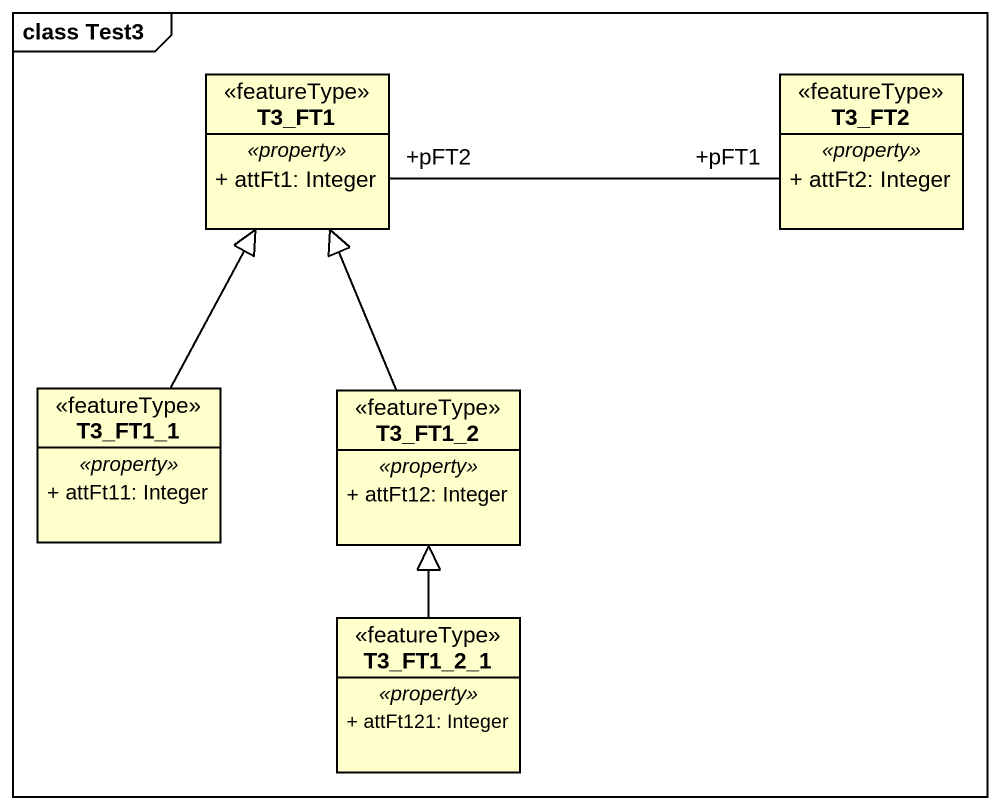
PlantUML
@startuml
mainframe class Test3
hide circle
hide empty members
skinparam classAttributeIconSize 0
class T3_FT1 <<featureType>> {
  .. <<property>> ..
  + attFt1: Integer
}
class T3_FT2 <<featureType>> {
  .. <<property>> ..
  + attFt2: Integer
}
class T3_FT1_1 <<featureType>> {
  .. <<property>> ..
  + attFt11: Integer
}
class T3_FT1_2 <<featureType>> {
  .. <<property>> ..
  + attFt12: Integer
}
class T3_FT1_2_1 <<featureType>> {
  .. <<property>> ..
  + attFt121: Integer
}
T3_FT1 "+pFT2" -right- "+pFT1" T3_FT2
T3_FT1_1 -up-|> T3_FT1
T3_FT1_2 -up-|> T3_FT1
T3_FT1_2_1 -up-|> T3_FT1_2
@enduml
